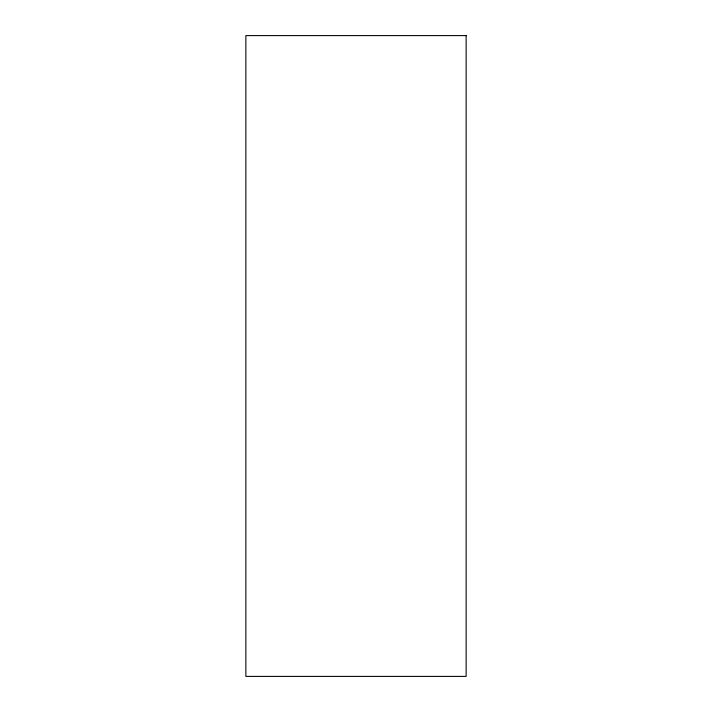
<?xml version="1.0" encoding="UTF-8"?>
<svg xmlns="http://www.w3.org/2000/svg" width="712" height="712" viewBox="0 0 712 712"><rect width="100%" height="100%" fill="white"/><g stroke="black" fill="none" stroke-linecap="round" stroke-linejoin="round"><path stroke-width="1.07" d="M466.137 35.6L245.863 35.6L245.863 676.4L466.137 676.4L466.137 35.6"/></g></svg>
